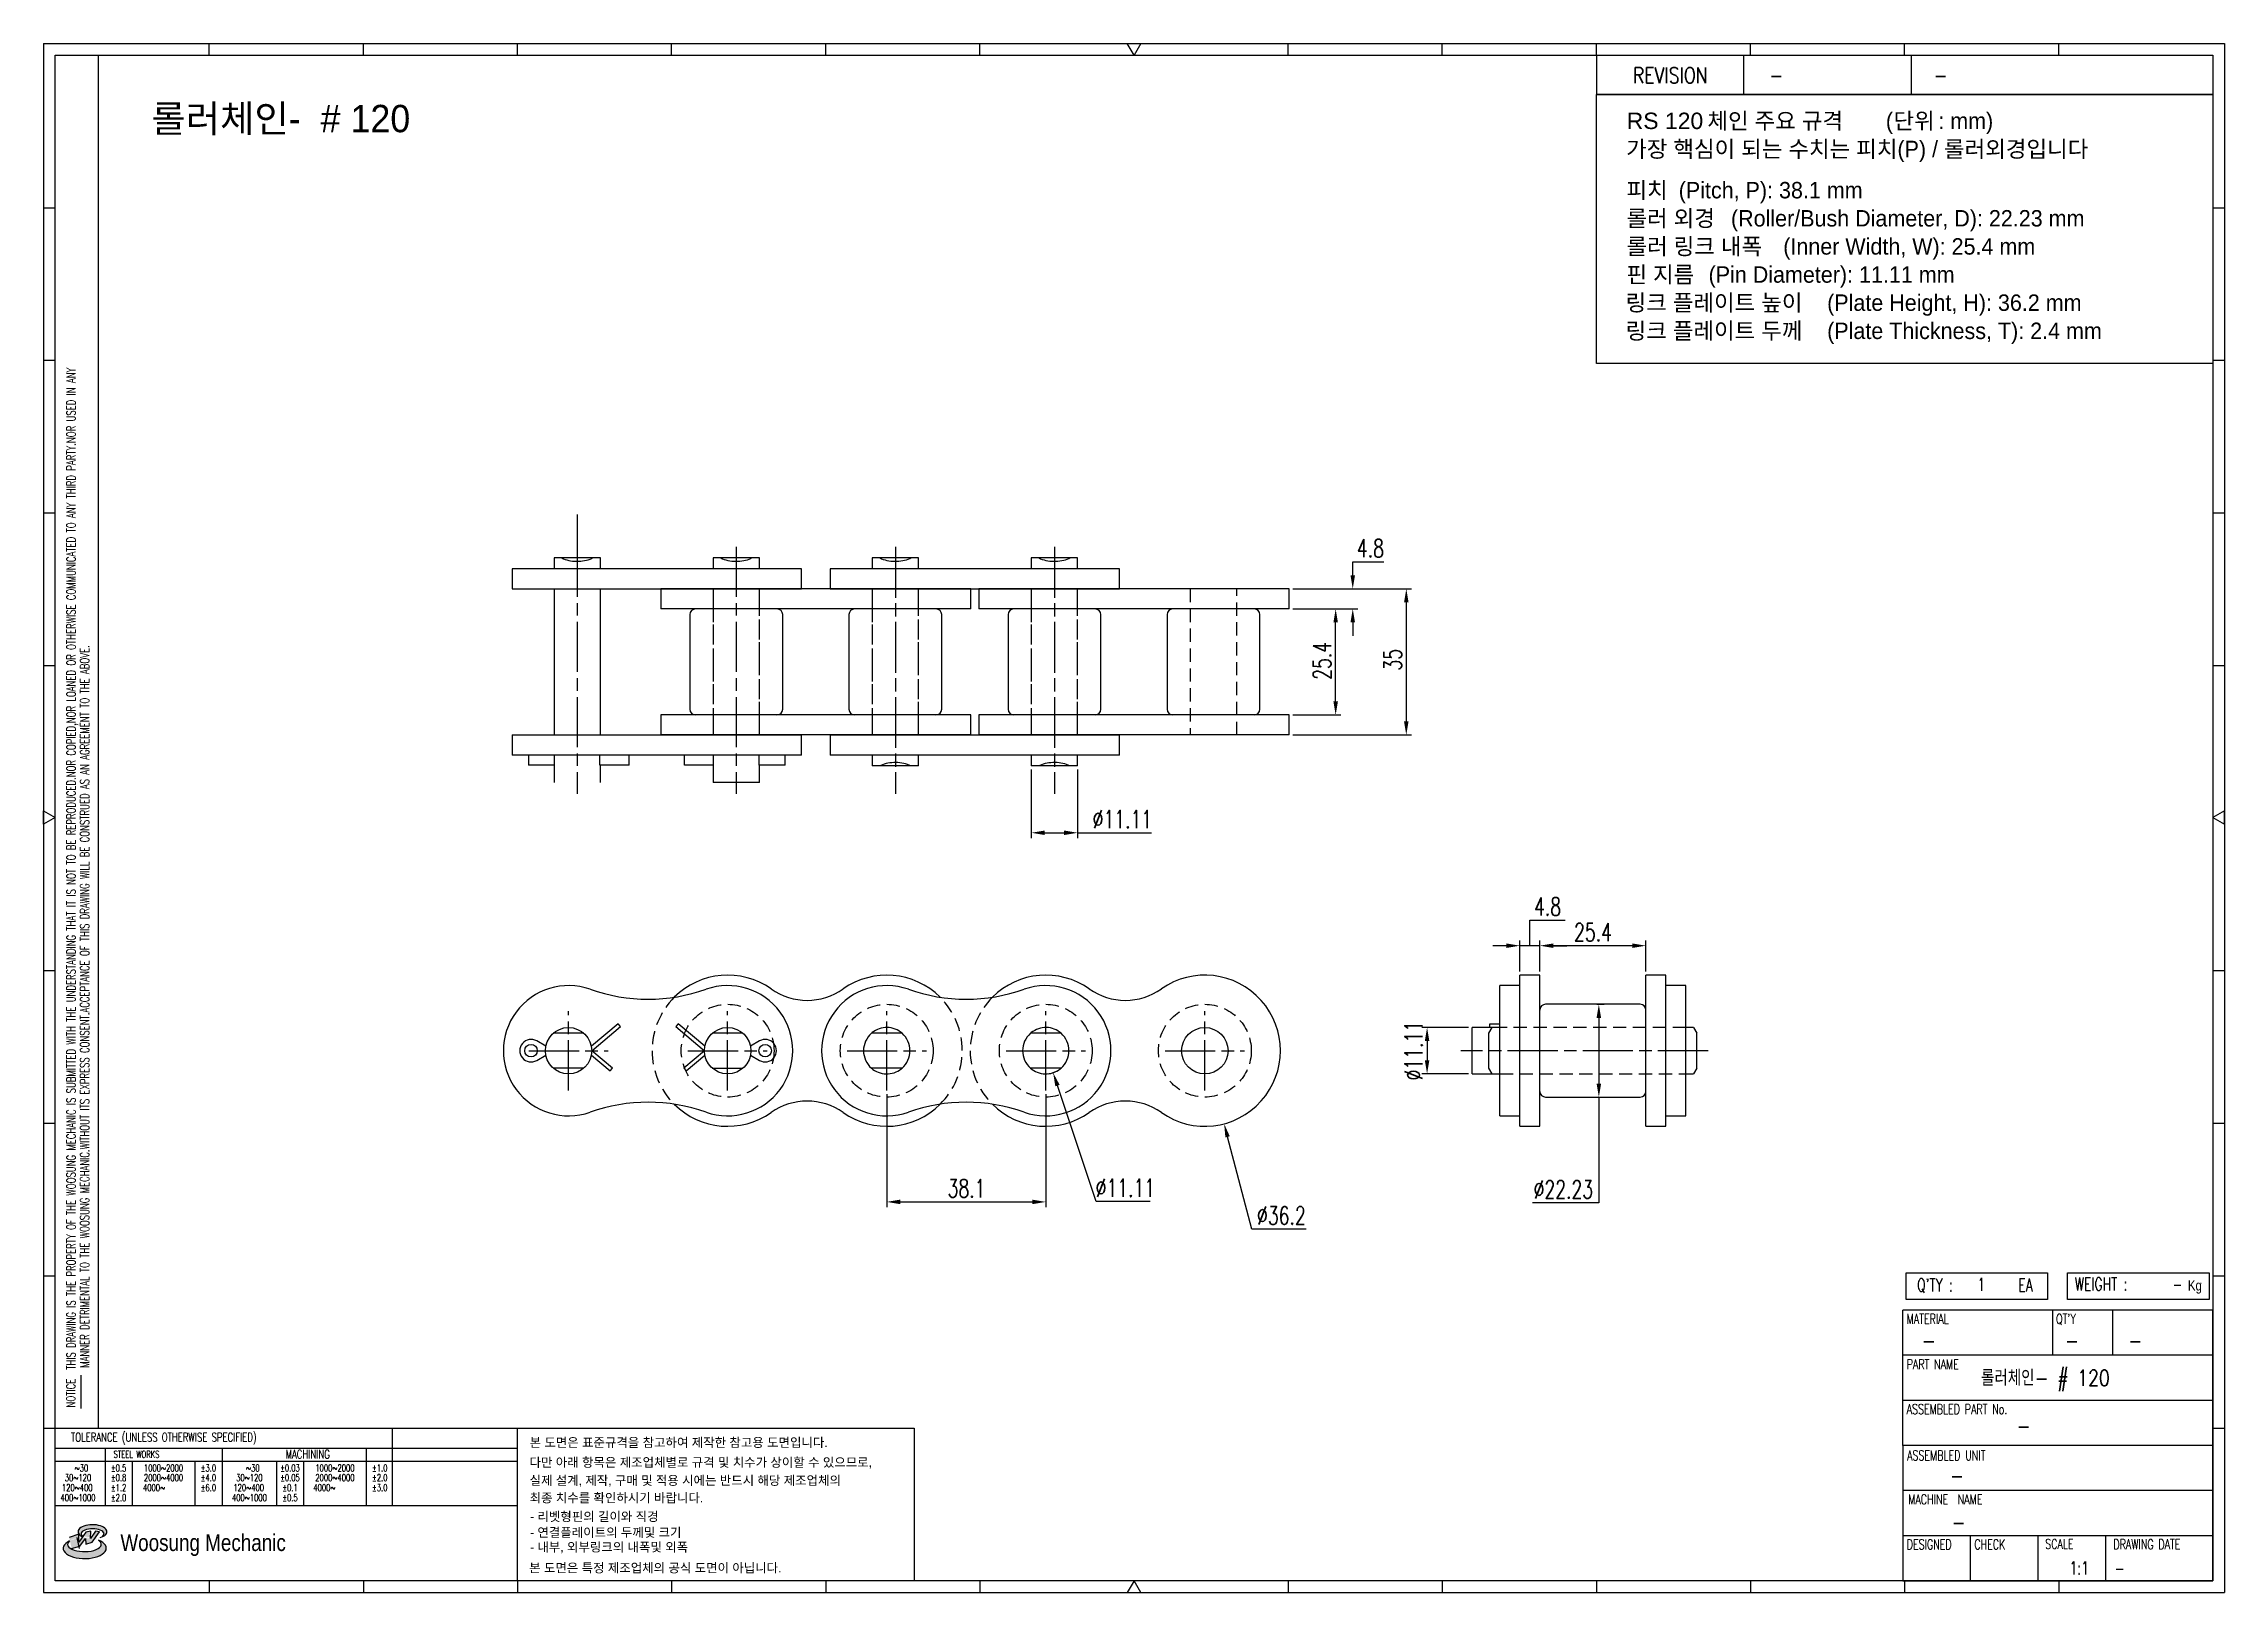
# Model space of a CAD drawing. Header units: millimetres. Extents: x 26312 to 26834, y 34 to 405.
import ezdxf
from ezdxf.enums import TextEntityAlignment as Align

# ---------------------------------------------------------------- set-up
doc = ezdxf.new("R2010")
doc.units = ezdxf.units.MM
doc.linetypes.add('AM_ISO08W050', pattern=[18, 12, -1.5, 3, -1.5])
doc.linetypes.add('HIDDEN', pattern=[9.525, 6.35, -3.175])
doc.layers.get('Defpoints').update_dxf_attribs({"color": 80})
doc.layers.add('CL1', color=140, linetype='AM_ISO08W050', lineweight=25)
for name, color, linetype in [('HID-01', 2, 'HIDDEN'), ('S-DIM', 7, 'Continuous'), ('TITLE', 7, 'Continuous'), ('도면레이아웃', 7, 'Continuous')]:
    doc.layers.add(name, color=color, linetype=linetype)
doc.styles.add('HAN', font='ROMANS.shx', dxfattribs={"width": 0.7, "bigfont": 'whgtxt.shx'})
doc.styles.add('HKD_ST2', font='romans.shx', dxfattribs={"width": 0.7, "height": 4, "bigfont": '@extfont2.shx'})
doc.styles.add('HSG', font='SIMPLEX.shx', dxfattribs={"width": 0.7, "bigfont": 'HSG.shx'})
doc.styles.add('MtXpl_', font='Gulim.ttf')
doc.styles.add('SLDTEXTSTYLE4', font='arial.ttf', dxfattribs={"width": 0.8})
doc.styles.get("Standard").update_dxf_attribs({"font": 'arial.ttf'})
doc.dimstyles.new('APP1.8', dxfattribs={"dimscale": 1.8, "dimtxt": 2.4, "dimasz": 1.8, "dimexe": 0.7, "dimexo": 0.5, "dimgap": 0.6, "dimtad": 1, "dimtoh": 1, "dimrnd": 0.01, "dimzin": 9, "dimdsep": 46, "dimtxsty": 'HSG', "dimcen": 0, "dimclrd": 1, "dimclre": 1, "dimclrt": 256, "dimazin": 2, "dimtp": 1, "dimtm": 1, "dimtfac": 0.5, "dimtofl": 0, "dimtmove": 0, "dimatfit": 3, "dimfxl": 0, "dimtvp": 1, "dimtolj": 2, "dimlwd": -1, "dimlwe": -1, "dimarcsym": 0})

# ---------------------------------------------------------------- blocks, each defined once
blk = doc.blocks.new('*D1')
at = {"layer": 'Defpoints', "color": 0, "transparency": 16777216}
for p in [(26610.33, 269.16), (26621.49, 269.16), (26610.33, 243.76)]:
    blk.add_point(p, dxfattribs=at)
at = {"layer": 'S-DIM', "color": 1, "linetype": 'ByBlock', "transparency": 16777216}
for p, q in [((26611.23, 269.16), (26622.75, 269.16)), ((26621.49, 247), (26621.49, 265.92)), ((26611.23, 243.76), (26622.75, 243.76))]:
    blk.add_line(p, q, dxfattribs=at)
at = {"layer": 'S-DIM', "color": 1, "transparency": 16777216}
for points in [[(26620.95, 265.92), (26622.03, 265.92), (26621.49, 269.16)], [(26620.95, 247), (26622.03, 247), (26621.49, 243.76)]]:
    blk.add_solid(points, dxfattribs=at)
at = {"layer": 'S-DIM', "transparency": 16777216, "insert": (26618.25, 256.71), "char_height": 4.32, "attachment_point": 5, "rotation": 90, "style": 'HSG'}
blk.add_mtext('\\A2;25.4', dxfattribs=at)
blk = doc.blocks.new('*D2')
at = {"layer": 'Defpoints', "color": 0, "transparency": 16777216}
for p in [(26610.33, 273.96), (26625.58, 273.96), (26610.33, 269.16)]:
    blk.add_point(p, dxfattribs=at)
at = {"layer": 'S-DIM', "color": 1, "linetype": 'ByBlock', "transparency": 16777216}
for p, q in [((26625.58, 277.2), (26625.58, 280.44)), ((26625.58, 280.44), (26632.99, 280.44)), ((26611.23, 273.96), (26626.84, 273.96)), ((26611.23, 269.16), (26626.84, 269.16)), ((26625.58, 265.92), (26625.58, 262.68))]:
    blk.add_line(p, q, dxfattribs=at)
at = {"layer": 'S-DIM', "color": 1, "transparency": 16777216}
for points in [[(26625.04, 277.2), (26626.12, 277.2), (26625.58, 273.96)], [(26625.04, 265.92), (26626.12, 265.92), (26625.58, 269.16)]]:
    blk.add_solid(points, dxfattribs=at)
at = {"layer": 'S-DIM', "transparency": 16777216, "insert": (26629.82, 283.68), "char_height": 4.32, "attachment_point": 5, "style": 'HSG'}
blk.add_mtext('\\A2;4.8', dxfattribs=at)
blk = doc.blocks.new('*D3')
at = {"layer": 'Defpoints', "color": 0, "transparency": 16777216}
for p in [(26610.33, 273.96), (26610.33, 238.96), (26638.41, 238.96)]:
    blk.add_point(p, dxfattribs=at)
at = {"layer": 'S-DIM', "color": 1, "linetype": 'ByBlock', "transparency": 16777216}
for p, q in [((26611.23, 273.96), (26639.67, 273.96)), ((26638.41, 270.72), (26638.41, 242.2)), ((26611.23, 238.96), (26639.67, 238.96))]:
    blk.add_line(p, q, dxfattribs=at)
at = {"layer": 'S-DIM', "color": 1, "transparency": 16777216}
for points in [[(26637.87, 270.72), (26638.95, 270.72), (26638.41, 273.96)], [(26637.87, 242.2), (26638.95, 242.2), (26638.41, 238.96)]]:
    blk.add_solid(points, dxfattribs=at)
at = {"layer": 'S-DIM', "transparency": 16777216, "insert": (26635.17, 256.96), "char_height": 4.32, "attachment_point": 5, "rotation": 90, "style": 'HSG'}
blk.add_mtext('\\A2;35', dxfattribs=at)
blk = doc.blocks.new('*D4')
at = {"layer": 'Defpoints', "color": 0, "transparency": 16777216}
for p in [(26548.57, 231.56), (26559.68, 231.56), (26559.68, 215.53)]:
    blk.add_point(p, dxfattribs=at)
at = {"layer": 'S-DIM', "color": 1, "linetype": 'ByBlock', "transparency": 16777216}
for p, q in [((26548.57, 230.66), (26548.57, 214.27)), ((26559.68, 230.66), (26559.68, 214.27)), ((26551.81, 215.53), (26556.44, 215.53)), ((26559.68, 215.53), (26577.4, 215.53))]:
    blk.add_line(p, q, dxfattribs=at)
at = {"layer": 'S-DIM', "color": 1, "transparency": 16777216}
for points in [[(26551.81, 216.07), (26551.81, 214.99), (26548.57, 215.53)], [(26556.44, 216.07), (26556.44, 214.99), (26559.68, 215.53)]]:
    blk.add_solid(points, dxfattribs=at)
at = {"layer": 'S-DIM', "transparency": 16777216, "insert": (26570.42, 218.77), "char_height": 4.32, "attachment_point": 5, "style": 'HSG'}
blk.add_mtext('\\A2;%%c11.11', dxfattribs=at)
blk = doc.blocks.new('*D9')
at = {"layer": 'Defpoints', "color": 0, "transparency": 16777216}
for p in [(26513.96, 153.82), (26552.06, 153.82), (26552.06, 127.11)]:
    blk.add_point(p, dxfattribs=at)
at = {"layer": 'S-DIM', "color": 1, "linetype": 'ByBlock', "transparency": 16777216}
for p, q in [((26513.96, 152.92), (26513.96, 125.85)), ((26552.06, 152.92), (26552.06, 125.85)), ((26517.2, 127.11), (26548.82, 127.11))]:
    blk.add_line(p, q, dxfattribs=at)
at = {"layer": 'S-DIM', "color": 1, "transparency": 16777216}
for points in [[(26517.2, 127.65), (26517.2, 126.57), (26513.96, 127.11)], [(26548.82, 127.65), (26548.82, 126.57), (26552.06, 127.11)]]:
    blk.add_solid(points, dxfattribs=at)
at = {"layer": 'S-DIM', "transparency": 16777216, "insert": (26533.09, 130.35), "char_height": 4.32, "attachment_point": 5, "style": 'HSG'}
blk.add_mtext('\\A2;38.1', dxfattribs=at)
blk = doc.blocks.new('*D5')
at = {"layer": 'Defpoints', "color": 0, "transparency": 16777216}
for p in [(26670.4, 188.48), (26670.4, 181.43), (26695.8, 181.43)]:
    blk.add_point(p, dxfattribs=at)
at = {"layer": 'S-DIM', "color": 1, "linetype": 'ByBlock', "transparency": 16777216}
for p, q in [((26670.4, 182.33), (26670.4, 189.74)), ((26692.56, 188.48), (26673.64, 188.48)), ((26695.8, 182.33), (26695.8, 189.74))]:
    blk.add_line(p, q, dxfattribs=at)
at = {"layer": 'S-DIM', "color": 1, "transparency": 16777216}
for points in [[(26673.64, 189.02), (26673.64, 187.94), (26670.4, 188.48)], [(26692.56, 189.02), (26692.56, 187.94), (26695.8, 188.48)]]:
    blk.add_solid(points, dxfattribs=at)
at = {"layer": 'S-DIM', "transparency": 16777216, "insert": (26683.12, 191.72), "char_height": 4.32, "attachment_point": 5, "style": 'HSG'}
blk.add_mtext('\\A2;25.4', dxfattribs=at)
blk = doc.blocks.new('*D6')
at = {"layer": 'Defpoints', "color": 0, "transparency": 16777216}
for p in [(26665.6, 188.48), (26665.6, 181.43), (26670.4, 181.43)]:
    blk.add_point(p, dxfattribs=at)
at = {"layer": 'S-DIM', "color": 1, "linetype": 'ByBlock', "transparency": 16777216}
for p, q in [((26668, 188.48), (26668, 194.6)), ((26668, 194.6), (26676.5, 194.6)), ((26662.36, 188.48), (26659.12, 188.48)), ((26665.6, 182.33), (26665.6, 189.74)), ((26670.4, 188.48), (26665.6, 188.48)), ((26670.4, 182.33), (26670.4, 189.74)), ((26673.64, 188.48), (26676.88, 188.48))]:
    blk.add_line(p, q, dxfattribs=at)
at = {"layer": 'S-DIM', "color": 1, "transparency": 16777216}
for points in [[(26662.36, 189.02), (26662.36, 187.94), (26665.6, 188.48)], [(26673.64, 189.02), (26673.64, 187.94), (26670.4, 188.48)]]:
    blk.add_solid(points, dxfattribs=at)
at = {"layer": 'S-DIM', "transparency": 16777216, "insert": (26672.25, 197.84), "char_height": 4.32, "attachment_point": 5, "style": 'HSG'}
blk.add_mtext('\\A2;4.8', dxfattribs=at)
blk = doc.blocks.new('*D7')
at = {"layer": 'Defpoints', "color": 0, "transparency": 16777216}
for p in [(26683.12, 174.44), (26683.12, 152.21), (26684.53, 152.21)]:
    blk.add_point(p, dxfattribs=at)
at = {"layer": 'S-DIM', "color": 1, "linetype": 'ByBlock', "transparency": 16777216}
for p, q in [((26684.02, 174.44), (26685.79, 174.44)), ((26684.53, 171.2), (26684.53, 155.45)), ((26684.02, 152.21), (26685.79, 152.21)), ((26684.53, 152.21), (26684.53, 126.87)), ((26684.53, 126.87), (26668.61, 126.87))]:
    blk.add_line(p, q, dxfattribs=at)
at = {"layer": 'S-DIM', "color": 1, "transparency": 16777216}
for points in [[(26683.99, 171.2), (26685.07, 171.2), (26684.53, 174.44)], [(26683.99, 155.45), (26685.07, 155.45), (26684.53, 152.21)]]:
    blk.add_solid(points, dxfattribs=at)
at = {"layer": 'S-DIM', "transparency": 16777216, "insert": (26676.03, 130.11), "char_height": 4.32, "attachment_point": 5, "style": 'HSG'}
blk.add_mtext('\\A2;%%c22.23', dxfattribs=at)
blk = doc.blocks.new('*D8')
at = {"layer": 'Defpoints', "color": 0, "transparency": 16777216}
for p in [(26654.2, 168.88), (26643.39, 157.77), (26654.2, 157.77)]:
    blk.add_point(p, dxfattribs=at)
at = {"layer": 'S-DIM', "color": 1, "linetype": 'ByBlock', "transparency": 16777216}
for p, q in [((26653.3, 168.88), (26642.13, 168.88)), ((26643.39, 165.64), (26643.39, 161.01)), ((26653.3, 157.77), (26642.13, 157.77))]:
    blk.add_line(p, q, dxfattribs=at)
at = {"layer": 'S-DIM', "color": 1, "transparency": 16777216}
for points in [[(26642.85, 165.64), (26643.93, 165.64), (26643.39, 168.88)], [(26642.85, 161.01), (26643.93, 161.01), (26643.39, 157.77)]]:
    blk.add_solid(points, dxfattribs=at)
at = {"layer": 'S-DIM', "transparency": 16777216, "insert": (26640.15, 163.33), "char_height": 4.32, "attachment_point": 5, "rotation": 90, "style": 'HSG'}
blk.add_mtext('\\A2;%%c11.11', dxfattribs=at)

msp = doc.modelspace()

# ---------------------------------------------------------------- hatches: boundary and pattern name
at = {"layer": '도면레이아웃'}
h = msp.add_hatch(color=10, dxfattribs=at)
h.paths.add_polyline_path([(26322.078, 46.516), (26322.145, 45.141), (26323.609, 45.585), (26325.406, 48.113), (26324.452, 48.268), (26323.276, 46.45), (26323.365, 48.224), (26322.1, 48.002), (26320.436, 45.629), (26320.459, 47.514), (26318.16, 46.718), (26318.728, 44.055), (26320.725, 44.609)])
edge = h.paths.add_edge_path()
edge.add_ellipse((26323.718, 48.107), major_axis=(-3.451, 0), ratio=0.487785, start_angle=122.36065, end_angle=403.39574)
edge.add_line((26321.21, 46.951), (26321.263, 47.061))
edge.add_ellipse((26323.736, 47.601), major_axis=(-2.756, 0), ratio=0.4443958, start_angle=131.58977, end_angle=386.19408, ccw=False)
edge = h.paths.add_edge_path()
edge.add_ellipse((26321.871, 44.155), major_axis=(-5.165, 0), ratio=0.4801126, start_angle=314.67633, end_angle=590.85213)
edge.add_ellipse((26321.798, 45.089), major_axis=(-4.041, 0), ratio=0.4331097, start_angle=331.7024, end_angle=574.42495, ccw=False)

# ---------------------------------------------------------------- linework, layer by layer
at = {"color": 140}
for p, q in [((26312.018, 404.566), (26834.359, 404.566)), ((26312.018, 404.566), (26312.018, 33.574)), ((26834.359, 404.566), (26834.359, 33.574)), ((26683.932, 401.797), (26683.932, 392.365)), ((26719.138, 401.797), (26719.138, 392.365)), ((26759.315, 401.797), (26759.315, 392.365)), ((26831.591, 392.365), (26683.932, 392.365)), ((26758.103, 103.762), (26758.103, 110.112)), ((26758.103, 110.112), (26792.023, 110.112)), ((26792.023, 110.112), (26792.023, 103.762)), ((26796.82, 103.762), (26796.82, 110.112)), ((26796.82, 110.112), (26830.741, 110.112)), ((26830.741, 110.112), (26830.741, 103.762)), ((26757.363, 68.755), (26757.363, 101.168)), ((26831.591, 101.168), (26757.363, 101.168)), ((26792.023, 103.762), (26758.103, 103.762)), ((26793.15, 101.168), (26793.15, 90.364)), ((26830.741, 103.762), (26796.82, 103.762)), ((26807.555, 101.168), (26807.555, 90.364)), ((26831.591, 68.755), (26831.591, 101.168)), ((26831.591, 90.364), (26757.363, 90.364)), ((26831.591, 79.559), (26757.363, 79.559)), ((26757.363, 68.755), (26757.363, 36.343)), ((26831.591, 68.755), (26757.363, 68.755)), ((26831.591, 36.343), (26831.591, 68.755)), ((26831.591, 57.951), (26757.363, 57.951)), ((26831.591, 47.147), (26757.363, 47.147)), ((26773.569, 36.343), (26773.569, 47.147)), ((26789.775, 36.343), (26789.775, 47.147)), ((26805.981, 36.343), (26805.981, 47.147)), ((26312.018, 33.574), (26834.359, 33.574)), ((26757.363, 36.343), (26831.591, 36.343))]:
    msp.add_line(p, q, dxfattribs=at)
for p, q in [((26351.701, 401.797), (26351.701, 404.566)), ((26388.616, 401.797), (26388.616, 404.566)), ((26425.53, 401.797), (26425.53, 404.566)), ((26462.445, 401.797), (26462.445, 404.566)), ((26499.359, 401.797), (26499.359, 404.566)), ((26536.274, 401.797), (26536.274, 404.566)), ((26610.103, 401.797), (26610.103, 404.566)), ((26647.018, 401.797), (26647.018, 404.566)), ((26683.932, 401.797), (26683.932, 404.566)), ((26720.847, 401.797), (26720.847, 404.566)), ((26757.762, 401.797), (26757.762, 404.566)), ((26794.676, 401.797), (26794.676, 404.566)), ((26312.018, 365.252), (26314.786, 365.252)), ((26831.591, 365.252), (26834.359, 365.252)), ((26312.018, 328.706), (26314.786, 328.706)), ((26831.591, 328.706), (26834.359, 328.706)), ((26312.018, 292.161), (26314.786, 292.161)), ((26831.591, 292.161), (26834.359, 292.161)), ((26424.226, 278.757), (26424.226, 273.957)), ((26493.526, 278.757), (26424.226, 278.757)), ((26434.271, 281.357), (26434.271, 278.757)), ((26445.381, 281.357), (26434.271, 281.357)), ((26436.151, 281.357), (26436.529, 281.181)), ((26436.529, 281.181), (26436.931, 281.025)), ((26436.931, 281.025), (26437.355, 280.89)), ((26437.355, 280.89), (26437.798, 280.777)), ((26437.798, 280.777), (26438.256, 280.686)), ((26438.256, 280.686), (26438.727, 280.619)), ((26438.727, 280.619), (26439.206, 280.575)), ((26439.206, 280.575), (26439.689, 280.556)), ((26439.689, 280.556), (26440.174, 280.562)), ((26440.174, 280.562), (26440.656, 280.591)), ((26440.656, 280.591), (26441.131, 280.645)), ((26441.131, 280.645), (26441.597, 280.723)), ((26441.597, 280.723), (26442.049, 280.823)), ((26442.049, 280.823), (26442.484, 280.946)), ((26442.484, 280.946), (26442.899, 281.091)), ((26442.899, 281.091), (26443.291, 281.256)), ((26443.291, 281.256), (26443.5, 281.357)), ((26445.381, 278.757), (26445.381, 281.357)), ((26472.371, 281.357), (26472.371, 278.757)), ((26483.481, 281.357), (26472.371, 281.357)), ((26474.251, 281.357), (26474.629, 281.181)), ((26474.629, 281.181), (26475.031, 281.025)), ((26475.031, 281.025), (26475.455, 280.89)), ((26475.455, 280.89), (26475.898, 280.777)), ((26475.898, 280.777), (26476.356, 280.686)), ((26476.356, 280.686), (26476.827, 280.619)), ((26476.827, 280.619), (26477.306, 280.575)), ((26477.306, 280.575), (26477.789, 280.556)), ((26477.789, 280.556), (26478.274, 280.562)), ((26478.274, 280.562), (26478.756, 280.591)), ((26478.756, 280.591), (26479.231, 280.645)), ((26479.231, 280.645), (26479.697, 280.723)), ((26479.697, 280.723), (26480.149, 280.823)), ((26480.149, 280.823), (26480.584, 280.946)), ((26480.584, 280.946), (26480.999, 281.091)), ((26480.999, 281.091), (26481.391, 281.256)), ((26481.391, 281.256), (26481.6, 281.357)), ((26483.481, 278.757), (26483.481, 281.357)), ((26493.526, 273.957), (26493.526, 278.757)), ((26500.426, 278.757), (26500.426, 273.957)), ((26569.726, 278.757), (26500.426, 278.757)), ((26510.471, 281.357), (26510.471, 278.757)), ((26521.581, 281.357), (26510.471, 281.357)), ((26512.351, 281.357), (26512.729, 281.181)), ((26512.729, 281.181), (26513.131, 281.025)), ((26513.131, 281.025), (26513.555, 280.89)), ((26513.555, 280.89), (26513.998, 280.777)), ((26513.998, 280.777), (26514.456, 280.686)), ((26514.456, 280.686), (26514.927, 280.619)), ((26514.927, 280.619), (26515.406, 280.575)), ((26515.406, 280.575), (26515.889, 280.556)), ((26515.889, 280.556), (26516.374, 280.562)), ((26516.374, 280.562), (26516.856, 280.591)), ((26516.856, 280.591), (26517.331, 280.645)), ((26517.331, 280.645), (26517.797, 280.723)), ((26517.797, 280.723), (26518.249, 280.823)), ((26518.249, 280.823), (26518.684, 280.946)), ((26518.684, 280.946), (26519.099, 281.091)), ((26519.099, 281.091), (26519.491, 281.256)), ((26519.491, 281.256), (26519.7, 281.357)), ((26521.581, 278.757), (26521.581, 281.357)), ((26548.571, 281.357), (26548.571, 278.757)), ((26559.681, 281.357), (26548.571, 281.357)), ((26550.451, 281.357), (26550.829, 281.181)), ((26550.829, 281.181), (26551.231, 281.025)), ((26551.231, 281.025), (26551.655, 280.89)), ((26551.655, 280.89), (26552.098, 280.777)), ((26552.098, 280.777), (26552.556, 280.686)), ((26552.556, 280.686), (26553.027, 280.619)), ((26553.027, 280.619), (26553.506, 280.575)), ((26553.506, 280.575), (26553.989, 280.556)), ((26553.989, 280.556), (26554.474, 280.562)), ((26554.474, 280.562), (26554.956, 280.591)), ((26554.956, 280.591), (26555.431, 280.645)), ((26555.431, 280.645), (26555.897, 280.723)), ((26555.897, 280.723), (26556.349, 280.823)), ((26556.349, 280.823), (26556.784, 280.946)), ((26556.784, 280.946), (26557.199, 281.091)), ((26557.199, 281.091), (26557.591, 281.256)), ((26557.591, 281.256), (26557.8, 281.357)), ((26559.681, 278.757), (26559.681, 281.357)), ((26569.726, 273.957), (26569.726, 278.757)), ((26424.226, 273.957), (26493.526, 273.957)), ((26434.271, 273.957), (26434.271, 238.957)), ((26445.381, 238.957), (26445.381, 273.957)), ((26459.826, 273.957), (26459.826, 269.157)), ((26534.126, 273.957), (26459.826, 273.957)), ((26500.426, 273.957), (26569.726, 273.957)), ((26534.126, 269.157), (26534.126, 273.957)), ((26536.026, 273.957), (26536.026, 269.157)), ((26610.326, 273.957), (26536.026, 273.957)), ((26610.326, 269.157), (26610.326, 273.957)), ((26534.126, 269.157), (26459.826, 269.157)), ((26466.811, 267.779), (26466.811, 245.135)), ((26489.041, 245.135), (26489.041, 267.779)), ((26504.911, 267.779), (26504.911, 245.135)), ((26527.141, 245.135), (26527.141, 267.779)), ((26610.326, 269.157), (26536.026, 269.157)), ((26543.011, 267.779), (26543.011, 245.135)), ((26565.241, 245.135), (26565.241, 267.779)), ((26581.111, 267.779), (26581.111, 245.135)), ((26603.341, 245.135), (26603.341, 267.779)), ((26312.018, 255.616), (26314.786, 255.616)), ((26831.591, 255.616), (26834.359, 255.616)), ((26459.826, 243.757), (26459.826, 238.957)), ((26534.126, 243.757), (26459.826, 243.757)), ((26534.126, 238.957), (26534.126, 243.757)), ((26536.026, 243.757), (26536.026, 238.957)), ((26610.326, 243.757), (26536.026, 243.757)), ((26610.326, 238.957), (26610.326, 243.757)), ((26424.226, 238.957), (26493.526, 238.957)), ((26424.226, 238.957), (26424.226, 234.157)), ((26534.126, 238.957), (26459.826, 238.957)), ((26493.526, 234.157), (26493.526, 238.957)), ((26500.426, 238.957), (26569.726, 238.957)), ((26500.426, 238.957), (26500.426, 234.157)), ((26610.326, 238.957), (26536.026, 238.957)), ((26569.726, 234.157), (26569.726, 238.957)), ((26493.526, 234.157), (26424.226, 234.157)), ((26428.141, 234.157), (26428.141, 231.757)), ((26434.376, 231.757), (26428.141, 231.757)), ((26434.271, 231.757), (26434.271, 227.557)), ((26434.376, 231.757), (26434.376, 234.157)), ((26445.276, 231.757), (26445.276, 234.157)), ((26452.261, 231.757), (26445.276, 231.757)), ((26445.381, 227.557), (26445.381, 231.757)), ((26452.261, 231.757), (26452.261, 234.157)), ((26465.491, 231.757), (26465.491, 234.157)), ((26472.476, 231.757), (26465.491, 231.757)), ((26472.371, 231.757), (26472.371, 227.557)), ((26472.476, 231.757), (26472.476, 234.157)), ((26483.376, 231.757), (26483.376, 234.157)), ((26489.61, 231.757), (26483.376, 231.757)), ((26483.481, 227.557), (26483.481, 231.757)), ((26489.61, 231.757), (26489.61, 234.157)), ((26569.726, 234.157), (26500.426, 234.157)), ((26510.471, 234.157), (26510.471, 231.557)), ((26521.581, 231.557), (26510.471, 231.557)), ((26512.561, 231.659), (26512.351, 231.557)), ((26512.952, 231.823), (26512.561, 231.659)), ((26513.367, 231.968), (26512.952, 231.823)), ((26513.803, 232.091), (26513.367, 231.968)), ((26514.255, 232.192), (26513.803, 232.091)), ((26514.72, 232.269), (26514.255, 232.192)), ((26515.196, 232.323), (26514.72, 232.269)), ((26515.678, 232.353), (26515.196, 232.323)), ((26516.162, 232.358), (26515.678, 232.353)), ((26516.646, 232.339), (26516.162, 232.358)), ((26517.125, 232.296), (26516.646, 232.339)), ((26517.595, 232.228), (26517.125, 232.296)), ((26518.054, 232.138), (26517.595, 232.228)), ((26518.497, 232.024), (26518.054, 232.138)), ((26518.921, 231.889), (26518.497, 232.024)), ((26519.323, 231.733), (26518.921, 231.889)), ((26519.7, 231.557), (26519.323, 231.733)), ((26521.581, 231.557), (26521.581, 234.157)), ((26548.571, 234.157), (26548.571, 231.557)), ((26559.681, 231.557), (26548.571, 231.557)), ((26550.661, 231.659), (26550.451, 231.557)), ((26551.052, 231.823), (26550.661, 231.659)), ((26551.467, 231.968), (26551.052, 231.823)), ((26551.903, 232.091), (26551.467, 231.968)), ((26552.355, 232.192), (26551.903, 232.091)), ((26552.82, 232.269), (26552.355, 232.192)), ((26553.296, 232.323), (26552.82, 232.269)), ((26553.778, 232.353), (26553.296, 232.323)), ((26554.262, 232.358), (26553.778, 232.353)), ((26554.746, 232.339), (26554.262, 232.358)), ((26555.225, 232.296), (26554.746, 232.339)), ((26555.695, 232.228), (26555.225, 232.296)), ((26556.154, 232.138), (26555.695, 232.228)), ((26556.597, 232.024), (26556.154, 232.138)), ((26557.021, 231.889), (26556.597, 232.024)), ((26557.423, 231.733), (26557.021, 231.889)), ((26557.8, 231.557), (26557.423, 231.733)), ((26559.681, 231.557), (26559.681, 234.157)), ((26483.481, 227.557), (26472.371, 227.557)), ((26312.018, 182.525), (26314.786, 182.525)), ((26665.599, 178.926), (26660.799, 178.926)), ((26660.799, 147.726), (26660.799, 178.926)), ((26670.399, 181.426), (26665.599, 181.426)), ((26665.599, 145.226), (26665.599, 181.426)), ((26670.399, 145.226), (26670.399, 181.426)), ((26700.599, 181.426), (26695.799, 181.426)), ((26695.799, 145.226), (26695.799, 181.426)), ((26700.599, 145.226), (26700.599, 181.426)), ((26705.399, 178.926), (26700.599, 178.926)), ((26705.399, 147.726), (26705.399, 178.926)), ((26831.591, 182.525), (26834.359, 182.525)), ((26694.421, 174.441), (26671.777, 174.441)), ((26441.434, 167.493), (26434.085, 167.493)), ((26449.622, 169.782), (26443.21, 164.401)), ((26443.315, 163.326), (26450.195, 169.1)), ((26450.195, 169.1), (26449.622, 169.782)), ((26463.997, 169.782), (26463.425, 169.1)), ((26463.425, 169.1), (26470.305, 163.326)), ((26470.41, 164.401), (26463.997, 169.782)), ((26479.534, 167.493), (26472.185, 167.493)), ((26517.634, 167.493), (26510.285, 167.493)), ((26555.734, 167.493), (26548.385, 167.493)), ((26654.199, 157.771), (26654.199, 168.881)), ((26659.001, 168.881), (26654.199, 168.881)), ((26658.199, 167.493), (26659.001, 168.881)), ((26658.199, 159.16), (26658.199, 167.493)), ((26658.399, 169.782), (26660.799, 169.782)), ((26658.399, 168.881), (26658.399, 169.782)), ((26660.799, 168.881), (26659.001, 168.881)), ((26707.197, 168.881), (26705.399, 168.881)), ((26707.197, 168.881), (26707.999, 167.493)), ((26707.999, 159.16), (26707.999, 167.493)), ((26432.31, 164.401), (26430.124, 165.664)), ((26430.124, 160.989), (26432.31, 162.251)), ((26443.21, 162.251), (26447.697, 158.486)), ((26448.269, 159.169), (26443.315, 163.326)), ((26470.305, 163.326), (26465.35, 159.169)), ((26465.923, 158.486), (26470.41, 162.251)), ((26483.496, 165.664), (26481.31, 164.401)), ((26481.31, 162.251), (26483.496, 160.989)), ((26441.434, 159.16), (26434.085, 159.16)), ((26447.697, 158.486), (26448.269, 159.169)), ((26465.35, 159.169), (26465.923, 158.486)), ((26472.185, 159.16), (26479.534, 159.16)), ((26517.634, 159.16), (26510.285, 159.16)), ((26555.734, 159.16), (26548.385, 159.16)), ((26654.199, 157.771), (26659.001, 157.771)), ((26659.001, 157.771), (26658.199, 159.16)), ((26659.001, 157.771), (26660.799, 157.771)), ((26705.399, 157.771), (26707.197, 157.771)), ((26707.999, 159.16), (26707.197, 157.771)), ((26671.777, 152.211), (26694.421, 152.211)), ((26660.799, 147.726), (26665.599, 147.726)), ((26700.599, 147.726), (26705.399, 147.726)), ((26312.018, 145.979), (26314.786, 145.979)), ((26665.599, 145.226), (26670.399, 145.226)), ((26695.799, 145.226), (26700.599, 145.226)), ((26831.591, 145.979), (26834.359, 145.979)), ((26312.018, 109.434), (26314.786, 109.434)), ((26831.591, 109.434), (26834.359, 109.434)), ((26320.995, 77.6), (26320.995, 85.594)), ((26312.018, 72.888), (26314.786, 72.888)), ((26831.591, 72.888), (26834.359, 72.888)), ((26351.701, 36.343), (26351.701, 33.574)), ((26388.616, 36.343), (26388.616, 33.574)), ((26425.53, 36.343), (26425.53, 33.574)), ((26462.445, 36.343), (26462.445, 33.574)), ((26499.359, 36.343), (26499.359, 33.574)), ((26536.274, 36.343), (26536.274, 33.574)), ((26610.103, 36.343), (26610.103, 33.574)), ((26647.018, 36.343), (26647.018, 33.574)), ((26683.932, 36.343), (26683.932, 33.574)), ((26720.847, 36.343), (26720.847, 33.574)), ((26757.762, 36.343), (26757.762, 33.574)), ((26794.676, 36.343), (26794.676, 33.574))]:
    msp.add_line(p, q)
at = {"color": 2}
for p, q in [((26325.161, 72.888), (26325.161, 401.797)), ((26314.786, 72.888), (26425.53, 72.888)), ((26314.786, 68.084), (26425.53, 68.084)), ((26326.725, 68.084), (26326.725, 54.367)), ((26354.748, 68.17), (26354.748, 54.367)), ((26389.287, 68.084), (26389.287, 54.367)), ((26395.538, 72.888), (26395.538, 54.367)), ((26425.53, 36.343), (26425.53, 72.888)), ((26314.786, 64.993), (26425.53, 64.993)), ((26333.242, 64.993), (26333.242, 54.367)), ((26348.231, 64.993), (26348.231, 54.367)), ((26367.781, 64.993), (26367.781, 54.367)), ((26374.298, 65.078), (26374.298, 54.367)), ((26314.786, 54.367), (26425.53, 54.367))]:
    msp.add_line(p, q, dxfattribs=at)
at = {"color": 3}
msp.add_line((26439.826, 291.735), (26439.826, 284.047), dxfattribs=at)
for points in [[(26573.189, 401.797), (26571.59, 404.566), (26574.787, 404.566)], [(26314.786, 219.226), (26312.018, 217.628), (26312.018, 220.825)], [(26831.591, 219.226), (26834.359, 217.628), (26834.359, 220.825)], [(26573.189, 36.343), (26571.59, 33.574), (26574.787, 33.574)]]:
    msp.add_lwpolyline(points, close=True)
at = {"color": 140}
for points in [[(26314.786, 401.797), (26831.591, 401.797), (26831.591, 36.343), (26314.786, 36.343)], [(26683.932, 392.365), (26831.591, 392.365), (26831.591, 327.92), (26683.932, 327.92)]]:
    msp.add_lwpolyline(points, close=True, dxfattribs=at)
for points in [[(26517.634, 167.493), (26517.257, 167.797), (26516.855, 168.067), (26516.431, 168.302), (26515.988, 168.498), (26515.529, 168.655), (26515.059, 168.772), (26514.58, 168.847), (26514.096, 168.88), (26513.612, 168.871), (26513.13, 168.819), (26512.654, 168.726), (26512.189, 168.592), (26511.737, 168.417), (26511.301, 168.204), (26510.886, 167.954), (26510.495, 167.668), (26510.285, 167.493)], [(26555.734, 167.493), (26555.357, 167.797), (26554.955, 168.067), (26554.531, 168.302), (26554.088, 168.498), (26553.629, 168.655), (26553.159, 168.772), (26552.68, 168.847), (26552.196, 168.88), (26551.712, 168.871), (26551.23, 168.819), (26550.754, 168.726), (26550.289, 168.592), (26549.837, 168.417), (26549.401, 168.204), (26548.986, 167.954), (26548.595, 167.668), (26548.385, 167.493)], [(26510.285, 159.16), (26510.663, 158.856), (26511.065, 158.585), (26511.489, 158.351), (26511.932, 158.155), (26512.39, 157.998), (26512.861, 157.881), (26513.34, 157.806), (26513.823, 157.773), (26514.308, 157.782), (26514.79, 157.834), (26515.265, 157.927), (26515.731, 158.061), (26516.183, 158.236), (26516.618, 158.449), (26517.033, 158.699), (26517.425, 158.984), (26517.634, 159.16)], [(26548.385, 159.16), (26548.763, 158.856), (26549.165, 158.585), (26549.589, 158.351), (26550.032, 158.155), (26550.49, 157.998), (26550.961, 157.881), (26551.44, 157.806), (26551.923, 157.773), (26552.408, 157.782), (26552.89, 157.834), (26553.365, 157.927), (26553.831, 158.061), (26554.283, 158.236), (26554.718, 158.449), (26555.133, 158.699), (26555.525, 158.984), (26555.734, 159.16)]]:
    msp.add_lwpolyline(points)
at = {"color": 1}
msp.add_lwpolyline([(26425.53, 72.888), (26520.548, 72.888), (26520.548, 36.343), (26425.53, 36.343)], close=True, dxfattribs=at)
for centre, radius in [((26437.76, 163.326), 5.555), ((26475.86, 163.326), 5.555), ((26590.16, 163.326), 5.555), ((26428.774, 163.326), 1.498), ((26484.845, 163.326), 1.498)]:
    msp.add_circle(centre, radius)
for centre, radius, start, end in [((26468.189, 267.779), 1.378, 90, 180), ((26487.663, 267.779), 1.378, 0, 90), ((26506.289, 267.779), 1.378, 90, 180), ((26525.763, 267.779), 1.378, 0, 90), ((26544.389, 267.779), 1.378, 90, 180), ((26563.863, 267.779), 1.378, 0, 90), ((26582.489, 267.779), 1.378, 90, 180), ((26601.963, 267.779), 1.378, 0, 90), ((26468.189, 245.135), 1.378, 180, 270), ((26487.663, 245.135), 1.378, 270, 360), ((26506.289, 245.135), 1.378, 180, 270), ((26525.763, 245.135), 1.378, 270, 360), ((26544.389, 245.135), 1.378, 180, 270), ((26563.863, 245.135), 1.378, 270, 360), ((26582.489, 245.135), 1.378, 180, 270), ((26601.963, 245.135), 1.378, 270, 360), ((26437.76, 163.326), 15.6, 70.61979, 289.38021), ((26456.81, 217.482), 41.808, 250.61979, 289.38021), ((26475.86, 163.326), 18.1, 54.84725, 134.90234), ((26475.86, 163.326), 15.6, 250.61979, 109.38021), ((26494.91, 190.379), 14.987, 234.84725, 305.15275), ((26513.96, 163.326), 15.6, 70.61979, 289.38021), ((26513.96, 163.326), 18.1, 45.09766, 125.15275), ((26533.01, 217.482), 41.808, 250.61979, 289.38021), ((26552.06, 163.326), 18.1, 54.84725, 134.90234), ((26552.06, 163.326), 15.6, 250.61979, 109.38021), ((26571.11, 190.379), 14.987, 234.84725, 305.15275), ((26590.16, 163.326), 18.1, 234.84725, 125.15275), ((26671.777, 173.063), 1.378, 90, 180), ((26694.421, 173.063), 1.378, 0, 90), ((26513.96, 163.326), 5.555, 131.40962, 228.59038), ((26513.96, 163.326), 5.555, 311.40962, 48.59038), ((26552.06, 163.326), 5.555, 131.40962, 228.59038), ((26552.06, 163.326), 5.555, 311.40962, 48.59038), ((26428.774, 163.326), 2.699, 60, 300), ((26484.845, 163.326), 2.699, 240, 120), ((26671.777, 153.59), 1.378, 180, 270), ((26694.421, 153.59), 1.378, 270, 0), ((26456.81, 109.171), 41.808, 70.61979, 109.38021), ((26475.86, 163.326), 18.1, 225.09766, 305.15275), ((26494.91, 136.274), 14.987, 54.84725, 125.15275), ((26513.96, 163.326), 18.1, 234.84725, 314.90234), ((26533.01, 109.171), 41.808, 70.61979, 109.38021), ((26552.06, 163.326), 18.1, 225.09766, 305.15275), ((26571.11, 136.274), 14.987, 54.84725, 125.15275)]:
    msp.add_arc(centre, radius, start, end)
at = {"layer": 'CL1'}
for p, q in [((26439.826, 284.047), (26439.826, 224.867)), ((26477.926, 284.047), (26477.926, 224.867)), ((26477.926, 284.047), (26477.926, 224.867)), ((26516.026, 284.047), (26516.026, 224.867)), ((26516.026, 283.847), (26516.026, 229.067)), ((26554.126, 284.047), (26554.126, 224.867)), ((26554.126, 283.847), (26554.126, 229.067)), ((26437.76, 153.824), (26437.76, 172.829)), ((26475.86, 153.824), (26475.86, 172.829)), ((26475.86, 153.824), (26475.86, 172.829)), ((26513.96, 153.824), (26513.96, 172.829)), ((26513.96, 153.824), (26513.96, 172.829)), ((26552.06, 153.824), (26552.06, 172.829)), ((26552.06, 153.824), (26552.06, 172.829)), ((26590.16, 153.824), (26590.16, 172.829)), ((26428.257, 163.326), (26447.262, 163.326)), ((26466.357, 163.326), (26485.362, 163.326)), ((26466.357, 163.326), (26485.362, 163.326)), ((26504.457, 163.326), (26523.462, 163.326)), ((26504.457, 163.326), (26523.462, 163.326)), ((26542.557, 163.326), (26561.562, 163.326)), ((26542.557, 163.326), (26561.562, 163.326)), ((26580.657, 163.326), (26599.662, 163.326)), ((26710.689, 163.326), (26651.509, 163.326))]:
    msp.add_line(p, q, dxfattribs=at)
at = {"layer": 'HID-01', "ltscale": 0.3}
for p, q in [((26472.371, 273.957), (26472.371, 238.957)), ((26483.481, 238.957), (26483.481, 273.957)), ((26510.471, 273.957), (26510.471, 238.957)), ((26521.581, 238.957), (26521.581, 273.957)), ((26548.571, 273.957), (26548.571, 238.957)), ((26559.681, 238.957), (26559.681, 273.957))]:
    msp.add_line(p, q, dxfattribs=at)
at = {"layer": 'HID-01', "ltscale": 0.5}
for p, q in [((26472.371, 273.957), (26472.371, 238.957)), ((26483.481, 238.957), (26483.481, 273.957)), ((26510.471, 273.957), (26510.471, 238.957)), ((26521.581, 238.957), (26521.581, 273.957)), ((26548.571, 273.957), (26548.571, 238.957)), ((26559.681, 238.957), (26559.681, 273.957)), ((26586.671, 273.957), (26586.671, 238.957)), ((26597.781, 238.957), (26597.781, 273.957)), ((26705.399, 168.881), (26660.799, 168.881)), ((26660.799, 157.771), (26705.399, 157.771))]:
    msp.add_line(p, q, dxfattribs=at)
for centre in [(26475.86, 163.326), (26513.96, 163.326), (26552.06, 163.326), (26590.16, 163.326)]:
    msp.add_circle(centre, 11.115, dxfattribs=at)
for centre, start, end in [((26475.86, 163.326), 134.90234, 225.09766), ((26513.96, 163.326), 314.90234, 45.09766), ((26552.06, 163.326), 134.90234, 225.09766)]:
    msp.add_arc(centre, 18.1, start, end, dxfattribs=at)
at = {"layer": 'S-DIM', "color": 1}
for p, q in [((26564.143, 127.214), (26554.85, 154.986)), ((26601.432, 120.59), (26595.602, 142.692)), ((26577.031, 127.214), (26564.143, 127.214)), ((26614.464, 120.59), (26601.432, 120.59))]:
    msp.add_line(p, q, dxfattribs=at)
msp.add_arc((26552.06, 163.326), 5.555, 275.50392, 302.12678, dxfattribs=at)
for points in [[(26555.363, 155.157), (26554.338, 154.815), (26553.822, 158.058)], [(26596.124, 142.83), (26595.08, 142.554), (26594.776, 145.825)]]:
    msp.add_solid(points, dxfattribs=at)
at = {"layer": '도면레이아웃'}
for p, q in [((26320.459, 47.514), (26318.16, 46.718)), ((26322.1, 48.002), (26320.436, 45.629)), ((26320.436, 45.629), (26320.459, 47.514)), ((26321.263, 47.061), (26321.21, 46.951)), ((26323.365, 48.224), (26322.1, 48.002)), ((26324.452, 48.268), (26323.276, 46.45)), ((26323.276, 46.45), (26323.365, 48.224)), ((26323.609, 45.585), (26325.406, 48.113)), ((26325.406, 48.113), (26324.452, 48.268)), ((26318.728, 44.055), (26320.725, 44.609)), ((26319.996, 46.718), (26320.563, 44.055)), ((26319.996, 46.718), (26319.996, 46.718)), ((26320.725, 44.609), (26322.078, 46.516)), ((26322.078, 46.516), (26322.145, 45.141)), ((26322.145, 45.141), (26323.609, 45.585))]:
    msp.add_line(p, q, dxfattribs=at)
for centre, major_axis, ratio, start_param, end_param in [((26323.718, 48.107), (-3.451, 0), 0.487785, 2.1355963, 7.0405838), ((26323.736, 47.601), (-2.756, 0), 0.4443958, 2.2966748, 6.7403582), ((26321.871, 44.155), (-5.165, 0), 0.4801126, 5.492138, 10.3123151), ((26321.798, 45.089), (-4.041, 0), 0.4331097, 5.789299, 10.0256066)]:
    msp.add_ellipse(centre, major_axis=major_axis, ratio=ratio, start_param=start_param, end_param=end_param, dxfattribs=at)

# ---------------------------------------------------------------- texts
for s, height, style, width, p in [('REVISION', 3.7838, 'HAN', 0.8, (26692.708, 395.088)), ('-', 3.784, 'HAN', 0.8, (26725.365, 395.088)), ('-', 3.784, 'HAN', 0.8, (26764.745, 395.088)), ("Q'TY : ", 3.0933, 'HKD_ST2', 0.7, (26760.76, 105.662)), ('1', 3.093, 'HKD_ST2', 0.7, (26775.189, 105.805)), ('EA', 3.0933, 'HKD_ST2', 0.7, (26785.011, 105.662)), ('WEIGHT : ', 3.0933, 'HKD_ST2', 0.7, (26798.514, 105.879)), ('-', 3.784, 'HAN', 0.8, (26761.88, 92)), ('-', 3.784, 'HAN', 0.8, (26796.161, 92)), ('-', 3.784, 'HAN', 0.8, (26811.371, 92)), ('롤러체인- # 120', 3.78384, 'HAN', 0.8, (26776.078, 83.066)), ('-', 3.784, 'HAN', 0.8, (26784.598, 71.517)), ('-', 3.784, 'HAN', 0.8, (26768.647, 59.628)), ('-', 3.784, 'HAN', 0.8, (26769.028, 48.488)), ('1:1', 3.0933, 'HKD_ST2', 0.7, (26797.26, 37.855)), ('-', 3.093, 'HKD_ST2', 0.7, (26808.043, 37.783))]:
    msp.add_text(s, height=height, dxfattribs=dict(style=style, width=width)).set_placement(p)
at = {"color": 254, "style": 'MtXpl_'}
msp.add_text('롤러체인-  # 120', height=6.55825, dxfattribs=at).set_placement((26337.823, 383.334))
at = {"color": 140}
msp.add_text('RS 120 ', height=3.935, dxfattribs=at).set_placement((26691.195, 384.101))
at = {"color": 140, "style": 'MtXpl_'}
for s, height, p in [('체인 주요 규격 ', 3.935, (26710.533, 384.101)), ('(', 3.935, (26753.273, 384.101)), ('단위', 3.935, (26755.103, 384.101)), (': mm)', 3.935, (26765.834, 384.101)), ('가장 핵심이 되는 수치는 피치(P) / 롤러외경입니다', 3.93495, (26691.072, 377.354)), ('피치 ', 3.935, (26691.14, 367.495)), ('(Pitch, P): 38.1 mm  ', 3.93495, (26703.658, 367.495)), ('롤러 외경 ', 3.935, (26691.135, 360.758)), ('(Roller/Bush Diameter, D): 22.23 mm', 3.93495, (26716.17, 360.758)), ('롤러 링크 내폭 ', 3.935, (26691.145, 354.022)), ('(Inner Width, W): 25.4 mm', 3.93495, (26728.698, 354.022)), ('핀 지름 ', 3.935, (26691.14, 347.285)), ('(Pin Diameter): 11.11 mm', 3.93495, (26710.81, 347.285)), ('링크 플레이트 높이 ', 3.93495, (26690.931, 340.544)), ('(Plate Height, H): 36.2 mm', 3.93495, (26739.214, 340.544)), ('링크 플레이트 두께 ', 3.93495, (26690.931, 333.802)), ('(Plate Thickness, T): 2.4 mm', 3.93495, (26739.214, 333.802))]:
    msp.add_text(s, height=height, dxfattribs=at).set_placement(p)
at = {"color": 6, "style": 'HKD_ST2', "width": 0.7}
for s, p in [(' THIS DRAWING IS THE PROPERTY OF THE WOOSUNG MECHANIC IS SUBMITTED WITH THE UNDERSTANDING THAT IT IS NOT TO BE REPRODUCED.NOR COPIED,NOR LOANED OR OTHERWISE COMMUNICATED TO ANY THIRD PARTY.NOR USED IN ANY', (26319.662, 85.874)), ('MANNER DETRIMENTAL TO THE WOOSUNG MECHANIC.WITHOUT ITS EXPRESS CONSENT.ACCEPTANCE OF THIS DRAWING WILL BE CONSTRUED AS AN AGREEMENT TO THE ABOVE.', (26322.915, 87.376))]:
    msp.add_text(s, height=2.126281, rotation=90, dxfattribs=at).set_placement(p)
at = {"style": 'HKD_ST2', "width": 0.7}
msp.add_text('-', height=3.093, dxfattribs=at).set_placement((26824.338, 105.879), align=Align.RIGHT)
at = {"color": 254, "style": 'HKD_ST2', "width": 0.7}
for s, height, p in [('MATERIAL', 2.3795, (26758.263, 100.267)), ("QT'Y", 2.3795, (26794.05, 100.267)), ('PART NAME', 2.3795, (26758.263, 89.392)), ('ASSEMBLED PART No.', 2.37946, (26758.263, 78.659)), ('ASSEMBLED UNIT', 2.37946, (26758.371, 67.57)), ('MACHINE  NAME', 2.37946, (26758.644, 57.051)), ('DESIGNED', 2.3795, (26758.263, 46.247)), ('CHECK', 2.3795, (26774.469, 46.247)), ('SCALE', 2.3795, (26791.449, 46.355)), ('DRAWING DATE', 2.37946, (26807.776, 46.283))]:
    msp.add_text(s, height=height, dxfattribs=at).set_placement(p, align=Align.TOP_LEFT)
at = {"style": 'HKD_ST2', "width": 0.7}
msp.add_text('NOTICE', height=2.1263, rotation=90, dxfattribs=at).set_placement((26319.594, 77.868))
msp.add_text('TOLERANCE (UNLESS OTHERWISE SPECIFIED)', height=2.12628, dxfattribs=at).set_placement((26340.804, 70.752), align=Align.MIDDLE_CENTER)
at = {"color": 1, "style": 'MtXpl_'}
for s, p in [('본 도면은 표준규격을 참고하여 제작한 참고용 도면입니다.', (26428.419, 68.401)), ('다만 아래 항목은 제조업체별로 규격 및 치수가 상이할 수 있으므로,', (26428.419, 63.645)), ('최종 치수를 확인하시기 바랍니다. ', (26428.419, 55.131)), ('실제 설계, 제작, 구매 및 적용 시에는 반드시 해당 제조업체의 ', (26428.419, 59.31)), ('- 리벳형핀의 길이와 직경', (26428.539, 50.654)), ('- 연결플레이트의 두께및 크기', (26428.539, 46.867)), ('- 내부, 외부링크의 내폭및 외폭', (26428.539, 43.353)), ('본 도면은 특정 제조업체의 공식 도면이 아닙니다.', (26428.321, 38.352))]:
    msp.add_text(s, height=2.18608, dxfattribs=at).set_placement(p)
at = {"color": 4, "style": 'HKD_ST2', "width": 0.7}
for s, height, p in [('%%12630', 1.701, (26321.069, 63.364)), ('1000%%1262000', 1.70102, (26340.737, 63.364)), ('%%12630', 1.701, (26362.125, 63.364)), ('1000%%1262000', 1.70102, (26381.793, 63.364)), ('120%%126400', 1.70102, (26320.078, 58.686)), ('30%%126120', 1.701, (26320.248, 61.076)), ('4000%%126', 1.701, (26338.48, 58.686)), ('2000%%1264000', 1.70102, (26340.737, 61.076)), ('120%%126400', 1.70102, (26361.134, 58.686)), ('30%%126120', 1.701, (26361.304, 61.076)), ('4000%%126', 1.701, (26379.28, 58.686)), ('2000%%1264000', 1.70102, (26381.793, 61.076)), ('400%%1261000', 1.70102, (26320.248, 56.245)), ('400%%1261000', 1.70102, (26361.304, 56.245))]:
    msp.add_text(s, height=height, dxfattribs=at).set_placement(p, align=Align.MIDDLE_CENTER)
for s, height, p in [('%%P0.5', 1.701, (26329.984, 63.364)), ('STEEL WORKS', 1.70102, (26334.278, 66.661)), ('%%P3.0', 1.701, (26351.489, 63.364)), ('%%P0.03', 1.701, (26371.04, 63.364)), ('MACHINING', 2.1263, (26375.276, 66.673)), ('%%P1.0', 1.701, (26392.545, 63.364)), ('%%P0.8', 1.701, (26329.984, 61.076)), ('%%P1.2', 1.701, (26329.984, 58.686)), ('%%P4.0', 1.701, (26351.489, 61.076)), ('%%P6.0', 1.701, (26351.489, 58.686)), ('%%P0.05', 1.701, (26371.04, 61.076)), ('%%P0.1', 1.701, (26371.04, 58.686)), ('%%P2.0', 1.701, (26392.545, 61.076)), ('%%P3.0', 1.701, (26392.545, 58.686)), ('%%P2.0', 1.701, (26329.984, 56.245)), ('%%P0.5', 1.701, (26371.04, 56.245))]:
    msp.add_text(s, height=height, dxfattribs=at).set_placement(p, align=Align.MIDDLE)
at = {"color": 1, "style": 'SLDTEXTSTYLE4', "width": 0.8}
msp.add_text('Woosung Mechanic', height=4.03777, dxfattribs=at).set_placement((26330.41, 43.48))
at = {"layer": 'S-DIM', "char_height": 4.32, "attachment_point": 5, "style": 'HSG'}
for s, insert in [('\\A2;∅11.11', (26571.127, 130.454)), ('\\A2;∅36.2', (26608.488, 123.83))]:
    msp.add_mtext(s, dxfattribs=dict(at, insert=insert))
at = {"layer": 'TITLE', "width": 0.8}
msp.add_text('Kg', height=2.4695, dxfattribs=at).set_placement((26825.608, 105.879))

# ---------------------------------------------------------------- dimensions: what is measured, and where the dimension line sits
at = {"layer": 'S-DIM'}
for base, p1, p2, picture, middle in [((26625.575, 273.957), (26610.326, 269.157), (26610.326, 273.957), '*D2', (26629.823, 280.437)), ((26638.411, 238.957), (26610.326, 273.957), (26610.326, 238.957), '*D3', (26638.411, 256.965)), ((26621.488, 269.157), (26610.326, 243.757), (26610.326, 269.157), '*D1', (26621.488, 256.712))]:
    dim = msp.add_linear_dim(base=base, p1=p1, p2=p2, angle=90, dimstyle='APP1.8', dxfattribs=at)
    dim.commit()
    dim.dimension.update_dxf_attribs({"geometry": picture, "text_midpoint": middle, "dimtype": 128})
dim = msp.add_linear_dim(base=(26559.681, 215.525), p1=(26548.571, 231.557), p2=(26559.681, 231.557), text='%%c<>', dimstyle='APP1.8', dxfattribs=at)
dim.commit()
dim.dimension.update_dxf_attribs({"geometry": '*D4', "text_midpoint": (26570.416, 215.525), "dimtype": 128})
dim = msp.add_linear_dim(base=(26665.599, 188.481), p1=(26670.399, 181.426), p2=(26665.599, 181.426), dimstyle='APP1.8', override={"dimtmove": 1}, dxfattribs=at)
dim.commit()
dim.dimension.update_dxf_attribs({"geometry": '*D6', "text_midpoint": (26669.079, 197.841)})
for base, p1, p2, picture, middle in [((26670.399, 188.481), (26695.799, 181.426), (26670.399, 181.426), '*D5', (26683.125, 188.481)), ((26552.06, 127.115), (26513.96, 153.824), (26552.06, 153.824), '*D9', (26533.085, 127.115))]:
    dim = msp.add_linear_dim(base=base, p1=p1, p2=p2, dimstyle='APP1.8', dxfattribs=at)
    dim.commit()
    dim.dimension.update_dxf_attribs({"geometry": picture, "text_midpoint": middle, "dimtype": 128})
for base, p1, p2, picture, middle in [((26643.386, 157.771), (26654.199, 168.881), (26654.199, 157.771), '*D8', (26643.386, 163.326)), ((26684.526, 152.211), (26683.125, 174.441), (26683.125, 152.211), '*D7', (26676.03, 126.866))]:
    dim = msp.add_linear_dim(base=base, p1=p1, p2=p2, angle=90, text='%%c<>', dimstyle='APP1.8', dxfattribs=at)
    dim.commit()
    dim.dimension.update_dxf_attribs({"geometry": picture, "text_midpoint": middle, "dimtype": 128})

doc.saveas('drawing.dxf')
